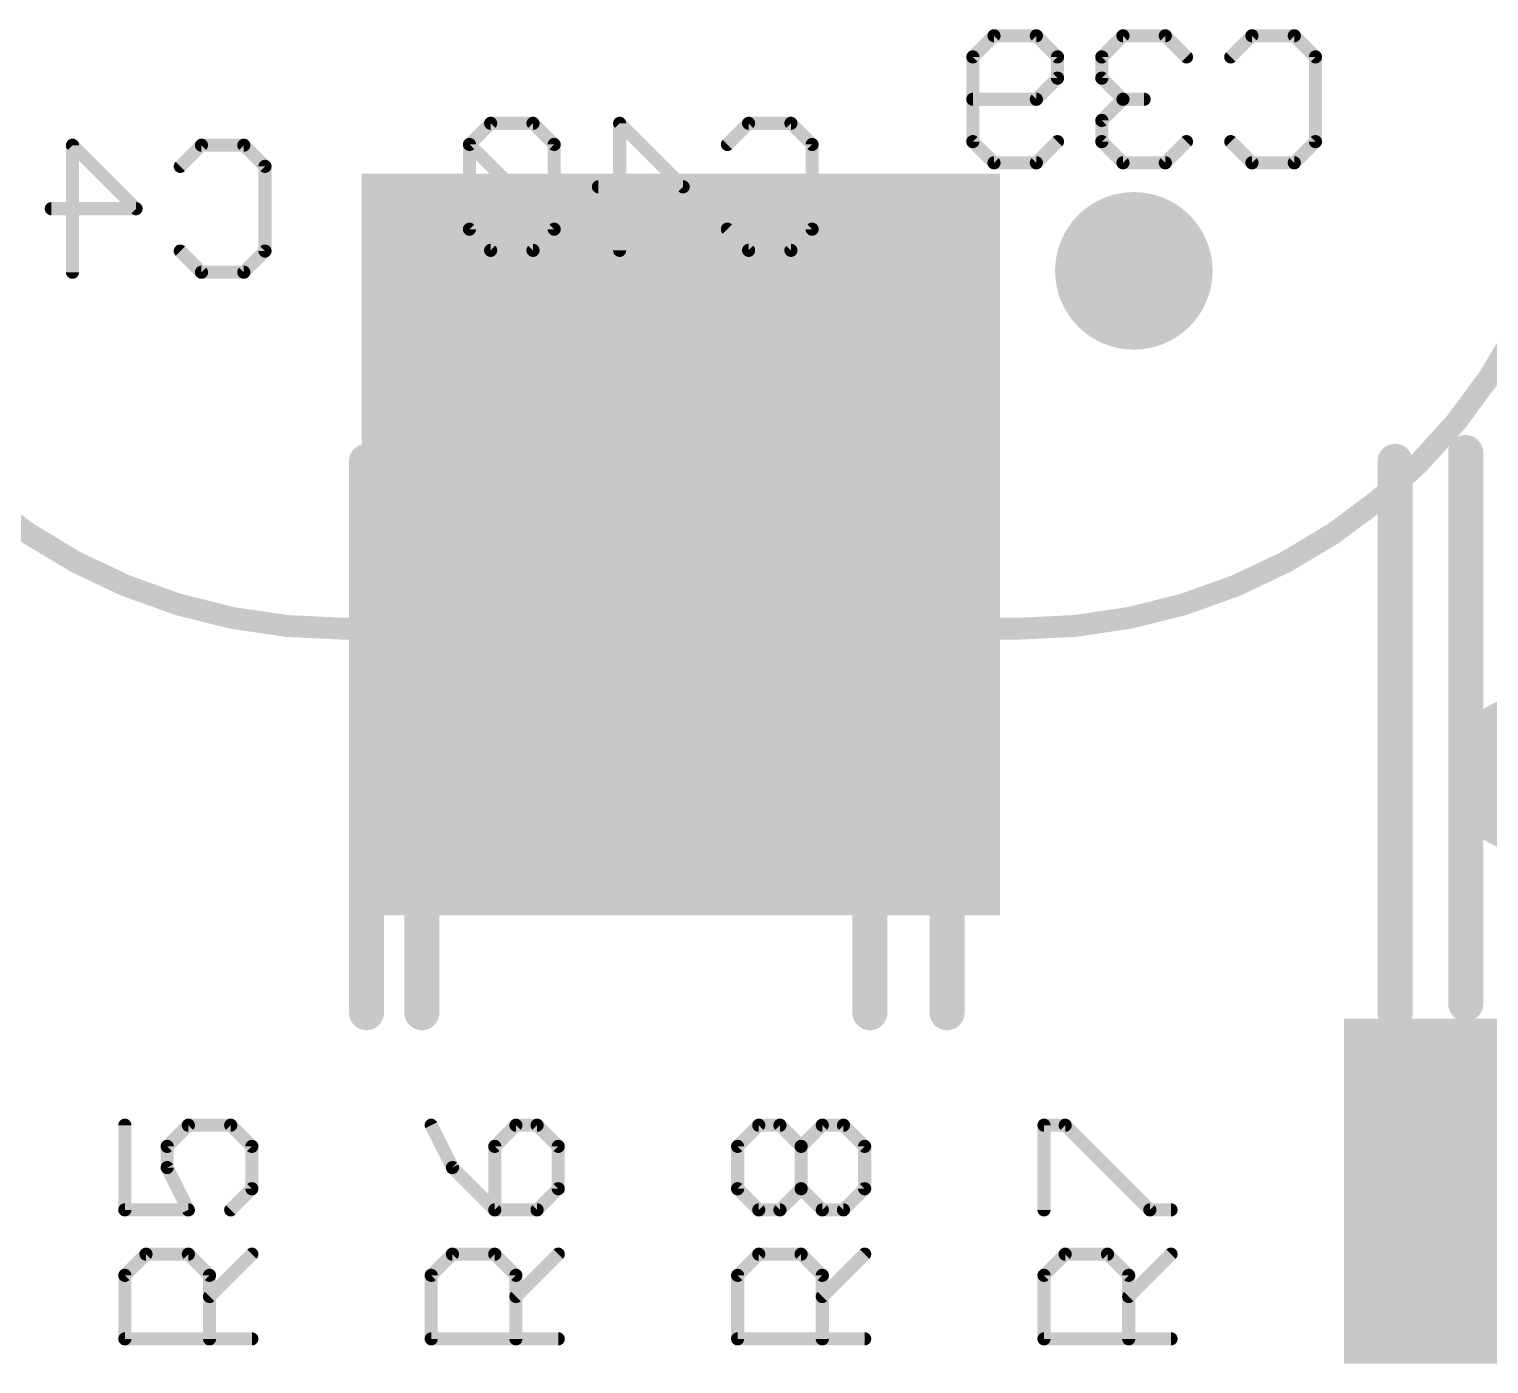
# Model space of a CAD drawing. Extents: x 0 to 96, y -11 to 42.
# Drawn here: x 25.09 to 33.56, y 21.47 to 29.22 of the extents above; entities that cross this region are included whole.
import ezdxf

# ---------------------------------------------------------------- set-up
doc = ezdxf.new("R2010")
doc.units = 0
for name, color, linetype in [('18', 82, 'CONTINUOUS'), ('21', 253, 'CONTINUOUS'), ('22', 253, 'CONTINUOUS'), ('29', 253, 'CONTINUOUS')]:
    doc.layers.add(name, color=color, linetype=linetype)

# ---------------------------------------------------------------- blocks, each defined once
blk = doc.blocks.new('RECT')
blk.add_solid([(-0.5, -0.5), (0.5, -0.5), (-0.5, 0.5), (0.5, 0.5)])
blk = doc.blocks.new('ROUNDV')
at = {"const_width": 0.5}
blk.add_lwpolyline([(0, -0.25, 1), (0, 0.25, 1), (0, -0.25)], format="xyb", dxfattribs=at)

msp = doc.modelspace()

# ---------------------------------------------------------------- linework, layer by layer
at = {"layer": '21'}
for points, const_width in [([(23.6286, 29.0068, 0.4142), (26.8986, 25.7368)], 0.127), ([(30.8356, 25.7368, 0.4142), (34.1056, 29.0068)], 0.127), ([(26.8986, 25.7686, 1), (26.8986, 25.7051)], 0.0635), ([(26.8986, 25.7051, 1), (26.8986, 25.7686)], 0.0635), ([(30.8356, 25.7686, 1), (30.8356, 25.7051)], 0.0635), ([(30.8356, 25.7051, 1), (30.8356, 25.7686)], 0.0635), ([(25.6597, 22.8553, 1), (25.6216, 22.8553)], 0.0381), ([(26.0093, 22.8743, 1), (26.0093, 22.8362)], 0.0381), ([(26.0228, 22.8418, 1), (25.9958, 22.8688)], 0.0381), ([(26.2685, 22.8688, 1), (26.2416, 22.8418)], 0.0381), ([(26.255, 22.8362, 1), (26.255, 22.8743)], 0.0381), ([(27.4357, 22.8638, 1), (27.4016, 22.8468)], 0.0381), ([(27.9102, 22.8743, 1), (27.9102, 22.8362)], 0.0381), ([(27.9236, 22.8418, 1), (27.8967, 22.8688)], 0.0381), ([(28.0465, 22.8688, 1), (28.0196, 22.8418)], 0.0381), ([(28.033, 22.8362, 1), (28.033, 22.8743)], 0.0381), ([(29.3195, 22.8743, 1), (29.3195, 22.8362)], 0.0381), ([(29.333, 22.8418, 1), (29.3061, 22.8688)], 0.0381), ([(29.4559, 22.8688, 1), (29.4289, 22.8418)], 0.0381), ([(29.4424, 22.8362, 1), (29.4424, 22.8743)], 0.0381), ([(29.6882, 22.8743, 1), (29.6882, 22.8362)], 0.0381), ([(29.7016, 22.8418, 1), (29.6747, 22.8688)], 0.0381), ([(29.8245, 22.8688, 1), (29.7976, 22.8418)], 0.0381), ([(29.811, 22.8362, 1), (29.811, 22.8743)], 0.0381), ([(30.9937, 22.8553, 1), (30.9556, 22.8553)], 0.0381), ([(30.9747, 22.8743, 1), (30.9747, 22.8362)], 0.0381), ([(31.111, 22.8688, 1), (31.0841, 22.8418)], 0.0381), ([(31.0975, 22.8362, 1), (31.0975, 22.8743)], 0.0381), ([(25.9055, 22.7324, 1), (25.8674, 22.7324)], 0.0381), ([(25.8729, 22.7459, 1), (25.8999, 22.719)], 0.0381), ([(26.397, 22.7324, 1), (26.3589, 22.7324)], 0.0381), ([(26.3644, 22.719, 1), (26.3914, 22.7459)], 0.0381), ([(27.8063, 22.7324, 1), (27.7682, 22.7324)], 0.0381), ([(27.7738, 22.7459, 1), (27.8008, 22.719)], 0.0381), ([(28.175, 22.7324, 1), (28.1369, 22.7324)], 0.0381), ([(28.1424, 22.719, 1), (28.1694, 22.7459)], 0.0381), ([(29.2157, 22.7324, 1), (29.1776, 22.7324)], 0.0381), ([(29.1832, 22.7459, 1), (29.2101, 22.719)], 0.0381), ([(29.5843, 22.7324, 1), (29.5462, 22.7324)], 0.0381), ([(29.5518, 22.7459, 1), (29.5788, 22.719)], 0.0381), ([(29.5518, 22.719, 1), (29.5788, 22.7459)], 0.0381), ([(29.953, 22.7324, 1), (29.9149, 22.7324)], 0.0381), ([(29.9204, 22.719, 1), (29.9474, 22.7459)], 0.0381), ([(25.9035, 22.6181, 1), (25.8694, 22.601)], 0.0381), ([(25.8674, 22.6096, 1), (25.9055, 22.6096)], 0.0381), ([(27.555, 22.623, 1), (27.5281, 22.5961)], 0.0381), ([(27.5245, 22.601, 1), (27.5586, 22.6181)], 0.0381), ([(26.3589, 22.4867, 1), (26.397, 22.4867)], 0.0381), ([(26.3914, 22.4732, 1), (26.3644, 22.5002)], 0.0381), ([(28.1369, 22.4867, 1), (28.175, 22.4867)], 0.0381), ([(28.1694, 22.4732, 1), (28.1424, 22.5002)], 0.0381), ([(29.2101, 22.5002, 1), (29.1832, 22.4732)], 0.0381), ([(29.1776, 22.4867, 1), (29.2157, 22.4867)], 0.0381), ([(29.5462, 22.4867, 1), (29.5843, 22.4867)], 0.0381), ([(29.5788, 22.5002, 1), (29.5518, 22.4732)], 0.0381), ([(29.5788, 22.4732, 1), (29.5518, 22.5002)], 0.0381), ([(29.9149, 22.4867, 1), (29.953, 22.4867)], 0.0381), ([(29.9474, 22.4732, 1), (29.9204, 22.5002)], 0.0381), ([(25.6407, 22.3829, 1), (25.6407, 22.3448)], 0.0381), ([(25.6216, 22.3638, 1), (25.6597, 22.3638)], 0.0381), ([(25.9922, 22.3553, 1), (26.0263, 22.3723)], 0.0381), ([(26.0093, 22.3448, 1), (26.0093, 22.3829)], 0.0381), ([(26.2416, 22.3773, 1), (26.2685, 22.3503)], 0.0381), ([(27.7873, 22.3829, 1), (27.7873, 22.3448)], 0.0381), ([(27.7682, 22.3638, 1), (27.8063, 22.3638)], 0.0381), ([(27.7738, 22.3503, 1), (27.8008, 22.3773)], 0.0381), ([(28.0196, 22.3773, 1), (28.0465, 22.3503)], 0.0381), ([(28.033, 22.3448, 1), (28.033, 22.3829)], 0.0381), ([(29.3195, 22.3829, 1), (29.3195, 22.3448)], 0.0381), ([(29.3061, 22.3503, 1), (29.333, 22.3773)], 0.0381), ([(29.4289, 22.3773, 1), (29.4559, 22.3503)], 0.0381), ([(29.4424, 22.3448, 1), (29.4424, 22.3829)], 0.0381), ([(29.6882, 22.3829, 1), (29.6882, 22.3448)], 0.0381), ([(29.6747, 22.3503, 1), (29.7016, 22.3773)], 0.0381), ([(29.7976, 22.3773, 1), (29.8245, 22.3503)], 0.0381), ([(29.811, 22.3448, 1), (29.811, 22.3829)], 0.0381), ([(30.9556, 22.3638, 1), (30.9937, 22.3638)], 0.0381), ([(31.589, 22.3829, 1), (31.589, 22.3448)], 0.0381), ([(31.5756, 22.3503, 1), (31.6025, 22.3773)], 0.0381), ([(31.7119, 22.3448, 1), (31.7119, 22.3829)], 0.0381), ([(25.7635, 22.1259, 1), (25.7635, 22.0878)], 0.0381), ([(25.777, 22.0934, 1), (25.7501, 22.1204)], 0.0381), ([(26.0228, 22.1204, 1), (25.9958, 22.0934)], 0.0381), ([(26.0093, 22.0878, 1), (26.0093, 22.1259)], 0.0381), ([(26.3914, 22.0934, 1), (26.3644, 22.1204)], 0.0381), ([(27.5415, 22.1259, 1), (27.5415, 22.0878)], 0.0381), ([(27.555, 22.0934, 1), (27.5281, 22.1204)], 0.0381), ([(27.8008, 22.1204, 1), (27.7738, 22.0934)], 0.0381), ([(27.7873, 22.0878, 1), (27.7873, 22.1259)], 0.0381), ([(28.1694, 22.0934, 1), (28.1424, 22.1204)], 0.0381), ([(29.3195, 22.1259, 1), (29.3195, 22.0878)], 0.0381), ([(29.333, 22.0934, 1), (29.3061, 22.1204)], 0.0381), ([(29.5788, 22.1204, 1), (29.5518, 22.0934)], 0.0381), ([(29.5653, 22.0878, 1), (29.5653, 22.1259)], 0.0381), ([(29.9474, 22.0934, 1), (29.9204, 22.1204)], 0.0381), ([(31.0975, 22.1259, 1), (31.0975, 22.0878)], 0.0381), ([(31.111, 22.0934, 1), (31.0841, 22.1204)], 0.0381), ([(31.3568, 22.1204, 1), (31.3298, 22.0934)], 0.0381), ([(31.3433, 22.0878, 1), (31.3433, 22.1259)], 0.0381), ([(31.7254, 22.0934, 1), (31.6984, 22.1204)], 0.0381), ([(25.6272, 21.9975, 1), (25.6541, 21.9705)], 0.0381), ([(25.6597, 21.984, 1), (25.6216, 21.984)], 0.0381), ([(26.1512, 21.984, 1), (26.1131, 21.984)], 0.0381), ([(26.1187, 21.9705, 1), (26.1456, 21.9975)], 0.0381), ([(27.4377, 21.984, 1), (27.3996, 21.984)], 0.0381), ([(27.4052, 21.9975, 1), (27.4321, 21.9705)], 0.0381), ([(27.9292, 21.984, 1), (27.8911, 21.984)], 0.0381), ([(27.8967, 21.9705, 1), (27.9236, 21.9975)], 0.0381), ([(29.2157, 21.984, 1), (29.1776, 21.984)], 0.0381), ([(29.1832, 21.9975, 1), (29.2101, 21.9705)], 0.0381), ([(29.7072, 21.984, 1), (29.6691, 21.984)], 0.0381), ([(29.6747, 21.9705, 1), (29.7016, 21.9975)], 0.0381), ([(30.9612, 21.9975, 1), (30.9881, 21.9705)], 0.0381), ([(30.9937, 21.984, 1), (30.9556, 21.984)], 0.0381), ([(31.4852, 21.984, 1), (31.4471, 21.984)], 0.0381), ([(31.4527, 21.9705, 1), (31.4796, 21.9975)], 0.0381), ([(26.1187, 21.8746, 1), (26.1456, 21.8477)], 0.0381), ([(27.8967, 21.8746, 1), (27.9236, 21.8477)], 0.0381), ([(29.6747, 21.8746, 1), (29.7016, 21.8477)], 0.0381), ([(31.4527, 21.8746, 1), (31.4796, 21.8477)], 0.0381), ([(25.6407, 21.6345, 1), (25.6407, 21.5964)], 0.0381), ([(25.6216, 21.6154, 1), (25.6597, 21.6154)], 0.0381), ([(26.1131, 21.6154, 1), (26.1512, 21.6154)], 0.0381), ([(26.3779, 21.5964, 1), (26.3779, 21.6345)], 0.0381), ([(27.3996, 21.6154, 1), (27.4377, 21.6154)], 0.0381), ([(27.4187, 21.6345, 1), (27.4187, 21.5964)], 0.0381), ([(27.8911, 21.6154, 1), (27.9292, 21.6154)], 0.0381), ([(28.1559, 21.5964, 1), (28.1559, 21.6345)], 0.0381), ([(29.1776, 21.6154, 1), (29.2157, 21.6154)], 0.0381), ([(29.1967, 21.6345, 1), (29.1967, 21.5964)], 0.0381), ([(29.6691, 21.6154, 1), (29.7072, 21.6154)], 0.0381), ([(29.9339, 21.5964, 1), (29.9339, 21.6345)], 0.0381), ([(30.9747, 21.6345, 1), (30.9747, 21.5964)], 0.0381), ([(30.9556, 21.6154, 1), (30.9937, 21.6154)], 0.0381), ([(31.4471, 21.6154, 1), (31.4852, 21.6154)], 0.0381), ([(31.7119, 21.5964, 1), (31.7119, 21.6345)], 0.0381)]:
    msp.add_lwpolyline(points, format="xyb", dxfattribs=dict(at, const_width=const_width))
for points, const_width in [([(30.8356, 25.7368), (26.8986, 25.7368)], 0.127), ([(25.6407, 22.8553), (25.6407, 22.3638)], 0.0762), ([(25.8864, 22.7324), (26.0093, 22.8553)], 0.0762), ([(26.0093, 22.8553), (26.255, 22.8553)], 0.0762), ([(26.255, 22.8553), (26.3779, 22.7324)], 0.0762), ([(27.4187, 22.8553), (27.5415, 22.6096)], 0.0762), ([(27.9102, 22.8553), (27.7873, 22.7324)], 0.0762), ([(28.033, 22.8553), (27.9102, 22.8553)], 0.0762), ([(28.1559, 22.7324), (28.033, 22.8553)], 0.0762), ([(29.1967, 22.7324), (29.3195, 22.8553)], 0.0762), ([(29.3195, 22.8553), (29.4424, 22.8553)], 0.0762), ([(29.4424, 22.8553), (29.5653, 22.7324)], 0.0762), ([(29.5653, 22.7324), (29.6882, 22.8553)], 0.0762), ([(29.6882, 22.8553), (29.811, 22.8553)], 0.0762), ([(29.811, 22.8553), (29.9339, 22.7324)], 0.0762), ([(30.9747, 22.3638), (30.9747, 22.8553)], 0.0762), ([(30.9747, 22.8553), (31.0975, 22.8553)], 0.0762), ([(31.0975, 22.8553), (31.589, 22.3638)], 0.0762), ([(25.8864, 22.6096), (25.8864, 22.7324)], 0.0762), ([(26.3779, 22.7324), (26.3779, 22.4867)], 0.0762), ([(27.7873, 22.7324), (27.7873, 22.3638)], 0.0762), ([(28.1559, 22.4867), (28.1559, 22.7324)], 0.0762), ([(29.1967, 22.4867), (29.1967, 22.7324)], 0.0762), ([(29.5653, 22.4867), (29.5653, 22.7324)], 0.0762), ([(29.9339, 22.7324), (29.9339, 22.4867)], 0.0762), ([(26.0093, 22.3638), (25.8864, 22.6096)], 0.0762), ([(27.5415, 22.6096), (27.7873, 22.3638)], 0.0762), ([(26.3779, 22.4867), (26.255, 22.3638)], 0.0762), ([(28.033, 22.3638), (28.1559, 22.4867)], 0.0762), ([(29.3195, 22.3638), (29.1967, 22.4867)], 0.0762), ([(29.5653, 22.4867), (29.4424, 22.3638)], 0.0762), ([(29.6882, 22.3638), (29.5653, 22.4867)], 0.0762), ([(29.9339, 22.4867), (29.811, 22.3638)], 0.0762), ([(25.6407, 22.3638), (26.0093, 22.3638)], 0.0762), ([(27.7873, 22.3638), (28.033, 22.3638)], 0.0762), ([(29.4424, 22.3638), (29.3195, 22.3638)], 0.0762), ([(29.811, 22.3638), (29.6882, 22.3638)], 0.0762), ([(31.589, 22.3638), (31.7119, 22.3638)], 0.0762), ([(25.6407, 21.984), (25.7635, 22.1069)], 0.0762), ([(25.7635, 22.1069), (26.0093, 22.1069)], 0.0762), ([(26.0093, 22.1069), (26.1322, 21.984)], 0.0762), ([(26.1322, 21.8611), (26.3779, 22.1069)], 0.0762), ([(27.4187, 21.984), (27.5415, 22.1069)], 0.0762), ([(27.5415, 22.1069), (27.7873, 22.1069)], 0.0762), ([(27.7873, 22.1069), (27.9102, 21.984)], 0.0762), ([(27.9102, 21.8611), (28.1559, 22.1069)], 0.0762), ([(29.1967, 21.984), (29.3195, 22.1069)], 0.0762), ([(29.3195, 22.1069), (29.5653, 22.1069)], 0.0762), ([(29.5653, 22.1069), (29.6882, 21.984)], 0.0762), ([(29.6882, 21.8611), (29.9339, 22.1069)], 0.0762), ([(30.9747, 21.984), (31.0975, 22.1069)], 0.0762), ([(31.0975, 22.1069), (31.3433, 22.1069)], 0.0762), ([(31.3433, 22.1069), (31.4662, 21.984)], 0.0762), ([(31.4662, 21.8611), (31.7119, 22.1069)], 0.0762), ([(25.6407, 21.6154), (25.6407, 21.984)], 0.0762), ([(26.1322, 21.984), (26.1322, 21.6154)], 0.0762), ([(27.4187, 21.6154), (27.4187, 21.984)], 0.0762), ([(27.9102, 21.984), (27.9102, 21.6154)], 0.0762), ([(29.1967, 21.6154), (29.1967, 21.984)], 0.0762), ([(29.6882, 21.984), (29.6882, 21.6154)], 0.0762), ([(30.9747, 21.6154), (30.9747, 21.984)], 0.0762), ([(31.4662, 21.984), (31.4662, 21.6154)], 0.0762), ([(26.3779, 21.6154), (25.6407, 21.6154)], 0.0762), ([(28.1559, 21.6154), (27.4187, 21.6154)], 0.0762), ([(29.9339, 21.6154), (29.1967, 21.6154)], 0.0762), ([(31.7119, 21.6154), (30.9747, 21.6154)], 0.0762)]:
    msp.add_lwpolyline(points, dxfattribs=dict(at, const_width=const_width))
at = {"layer": '22'}
for points, const_width in [([(30.5617, 29.0544), (30.6846, 29.1772)], 0.0762), ([(30.6846, 29.1772), (30.9303, 29.1772)], 0.0762), ([(30.9303, 29.1772), (31.0532, 29.0544)], 0.0762), ([(31.433, 29.1772), (31.3101, 29.0544)], 0.0762), ([(31.6787, 29.1772), (31.433, 29.1772)], 0.0762), ([(31.8016, 29.0544), (31.6787, 29.1772)], 0.0762), ([(32.0585, 29.0544), (32.1814, 29.1772)], 0.0762), ([(32.1814, 29.1772), (32.4271, 29.1772)], 0.0762), ([(32.4271, 29.1772), (32.55, 29.0544)], 0.0762), ([(30.5617, 28.5629), (30.5617, 29.0544)], 0.0762), ([(31.0532, 29.0544), (31.0532, 28.9315)], 0.0762), ([(31.3101, 29.0544), (31.3101, 28.9315)], 0.0762), ([(32.55, 29.0544), (32.55, 28.5629)], 0.0762), ([(31.0532, 28.9315), (30.9303, 28.8086)], 0.0762), ([(31.3101, 28.9315), (31.433, 28.8086)], 0.0762), ([(30.9303, 28.8086), (30.5617, 28.8086)], 0.0762), ([(31.433, 28.8086), (31.3101, 28.6857)], 0.0762), ([(31.433, 28.8086), (31.5558, 28.8086)], 0.0762), ([(31.3101, 28.6857), (31.3101, 28.5629)], 0.0762), ([(27.7636, 28.6692), (27.6407, 28.5464)], 0.0762), ([(28.0093, 28.6692), (27.7636, 28.6692)], 0.0762), ([(28.1322, 28.5464), (28.0093, 28.6692)], 0.0762), ([(28.512, 27.932), (28.512, 28.6692)], 0.0762), ([(28.512, 28.6692), (28.8806, 28.3006)], 0.0762), ([(29.1375, 28.5464), (29.2604, 28.6692)], 0.0762), ([(29.2604, 28.6692), (29.5061, 28.6692)], 0.0762), ([(29.5061, 28.6692), (29.629, 28.5464)], 0.0762), ([(25.337, 27.805), (25.337, 28.5422)], 0.0762), ([(25.337, 28.5422), (25.7056, 28.1736)], 0.0762), ([(25.9625, 28.4194), (26.0854, 28.5422)], 0.0762), ([(26.0854, 28.5422), (26.3311, 28.5422)], 0.0762), ([(26.3311, 28.5422), (26.454, 28.4194)], 0.0762), ([(27.6407, 28.5464), (27.6407, 28.0549)], 0.0762), ([(28.1322, 28.0549), (27.6407, 28.5464)], 0.0762), ([(28.1322, 28.0549), (28.1322, 28.5464)], 0.0762), ([(29.629, 28.5464), (29.629, 28.0549)], 0.0762), ([(30.6846, 28.44), (30.5617, 28.5629)], 0.0762), ([(31.0532, 28.5629), (30.9303, 28.44)], 0.0762), ([(31.3101, 28.5629), (31.433, 28.44)], 0.0762), ([(31.6787, 28.44), (31.8016, 28.5629)], 0.0762), ([(32.1814, 28.44), (32.0585, 28.5629)], 0.0762), ([(32.55, 28.5629), (32.4271, 28.44)], 0.0762), ([(30.9303, 28.44), (30.6846, 28.44)], 0.0762), ([(31.433, 28.44), (31.6787, 28.44)], 0.0762), ([(32.4271, 28.44), (32.1814, 28.44)], 0.0762), ([(26.454, 28.4194), (26.454, 27.9279)], 0.0762), ([(28.8806, 28.3006), (28.3891, 28.3006)], 0.0762), ([(25.7056, 28.1736), (25.2141, 28.1736)], 0.0762), ([(27.6407, 28.0549), (27.7636, 27.932)], 0.0762), ([(28.0093, 27.932), (28.1322, 28.0549)], 0.0762), ([(29.2604, 27.932), (29.1375, 28.0549)], 0.0762), ([(29.629, 28.0549), (29.5061, 27.932)], 0.0762), ([(26.0854, 27.805), (25.9625, 27.9279)], 0.0762), ([(26.454, 27.9279), (26.3311, 27.805)], 0.0762), ([(27.7636, 27.932), (28.0093, 27.932)], 0.0762), ([(29.5061, 27.932), (29.2604, 27.932)], 0.0762), ([(26.3311, 27.805), (26.0854, 27.805)], 0.0762), ([(33.4218, 23.5587), (33.4218, 26.7587)], 0.2032), ([(27.0429, 23.5079), (27.0429, 26.7079)], 0.2032), ([(27.3639, 23.5079), (27.3639, 26.7079)], 0.2032), ([(29.9639, 23.5079), (29.9639, 26.7079)], 0.2032), ([(30.4119, 23.5079), (30.4119, 26.7079)], 0.2032), ([(33.0119, 23.5079), (33.0119, 26.7079)], 0.2032)]:
    msp.add_lwpolyline(points, dxfattribs=dict(at, const_width=const_width))
for points, const_width in [([(30.6846, 29.1963, 1), (30.6846, 29.1582)], 0.0381), ([(30.698, 29.1638, 1), (30.6711, 29.1907)], 0.0381), ([(30.9438, 29.1907, 1), (30.9168, 29.1638)], 0.0381), ([(30.9303, 29.1582, 1), (30.9303, 29.1963)], 0.0381), ([(31.433, 29.1963, 1), (31.433, 29.1582)], 0.0381), ([(31.4464, 29.1638, 1), (31.4195, 29.1907)], 0.0381), ([(31.6922, 29.1907, 1), (31.6652, 29.1638)], 0.0381), ([(31.6787, 29.1582, 1), (31.6787, 29.1963)], 0.0381), ([(32.1814, 29.1963, 1), (32.1814, 29.1582)], 0.0381), ([(32.1949, 29.1638, 1), (32.1679, 29.1907)], 0.0381), ([(32.4406, 29.1907, 1), (32.4137, 29.1638)], 0.0381), ([(32.4271, 29.1582, 1), (32.4271, 29.1963)], 0.0381), ([(30.5807, 29.0544, 1), (30.5426, 29.0544)], 0.0381), ([(30.5482, 29.0678, 1), (30.5752, 29.0409)], 0.0381), ([(31.0722, 29.0544, 1), (31.0341, 29.0544)], 0.0381), ([(31.0397, 29.0409, 1), (31.0666, 29.0678)], 0.0381), ([(31.2966, 29.0678, 1), (31.3236, 29.0409)], 0.0381), ([(31.3292, 29.0544, 1), (31.2911, 29.0544)], 0.0381), ([(31.7881, 29.0409, 1), (31.8151, 29.0678)], 0.0381), ([(32.045, 29.0678, 1), (32.072, 29.0409)], 0.0381), ([(32.5691, 29.0544, 1), (32.531, 29.0544)], 0.0381), ([(32.5365, 29.0409, 1), (32.5635, 29.0678)], 0.0381), ([(31.0666, 28.918, 1), (31.0397, 28.945)], 0.0381), ([(31.3236, 28.945, 1), (31.2966, 28.918)], 0.0381), ([(31.0341, 28.9315, 1), (31.0722, 28.9315)], 0.0381), ([(31.2911, 28.9315, 1), (31.3292, 28.9315)], 0.0381), ([(30.5617, 28.8277, 1), (30.5617, 28.7896)], 0.0381), ([(30.9168, 28.8221, 1), (30.9438, 28.7951)], 0.0381), ([(30.9303, 28.7896, 1), (30.9303, 28.8277)], 0.0381), ([(31.433, 28.8277, 1), (31.433, 28.7896)], 0.0381), ([(31.4464, 28.7951, 1), (31.4195, 28.8221)], 0.0381), ([(31.4195, 28.7951, 1), (31.4464, 28.8221)], 0.0381), ([(31.5558, 28.7896, 1), (31.5558, 28.8277)], 0.0381), ([(31.2966, 28.6992, 1), (31.3236, 28.6723)], 0.0381), ([(31.3292, 28.6857, 1), (31.2911, 28.6857)], 0.0381), ([(27.7636, 28.6883, 1), (27.7636, 28.6502)], 0.0381), ([(27.777, 28.6558, 1), (27.7501, 28.6827)], 0.0381), ([(28.0228, 28.6827, 1), (27.9958, 28.6558)], 0.0381), ([(28.0093, 28.6502, 1), (28.0093, 28.6883)], 0.0381), ([(28.531, 28.6692, 1), (28.4929, 28.6692)], 0.0381), ([(28.5254, 28.6827, 1), (28.4985, 28.6558)], 0.0381), ([(29.2604, 28.6883, 1), (29.2604, 28.6502)], 0.0381), ([(29.2739, 28.6558, 1), (29.2469, 28.6827)], 0.0381), ([(29.5196, 28.6827, 1), (29.4927, 28.6558)], 0.0381), ([(29.5061, 28.6502, 1), (29.5061, 28.6883)], 0.0381), ([(25.356, 28.5422, 1), (25.3179, 28.5422)], 0.0381), ([(25.3504, 28.5557, 1), (25.3235, 28.5288)], 0.0381), ([(26.0854, 28.5613, 1), (26.0854, 28.5232)], 0.0381), ([(26.0989, 28.5288, 1), (26.0719, 28.5557)], 0.0381), ([(26.3446, 28.5557, 1), (26.3177, 28.5288)], 0.0381), ([(26.3311, 28.5232, 1), (26.3311, 28.5613)], 0.0381), ([(27.6597, 28.5464, 1), (27.6216, 28.5464)], 0.0381), ([(27.6542, 28.5598, 1), (27.6272, 28.5329)], 0.0381), ([(27.6272, 28.5598, 1), (27.6542, 28.5329)], 0.0381), ([(28.1512, 28.5464, 1), (28.1131, 28.5464)], 0.0381), ([(28.1187, 28.5329, 1), (28.1456, 28.5598)], 0.0381), ([(29.124, 28.5598, 1), (29.151, 28.5329)], 0.0381), ([(29.6481, 28.5464, 1), (29.61, 28.5464)], 0.0381), ([(29.6155, 28.5329, 1), (29.6425, 28.5598)], 0.0381), ([(30.5752, 28.5763, 1), (30.5482, 28.5494)], 0.0381), ([(30.5426, 28.5629, 1), (30.5807, 28.5629)], 0.0381), ([(31.0666, 28.5494, 1), (31.0397, 28.5763)], 0.0381), ([(31.3236, 28.5763, 1), (31.2966, 28.5494)], 0.0381), ([(31.2911, 28.5629, 1), (31.3292, 28.5629)], 0.0381), ([(31.8151, 28.5494, 1), (31.7881, 28.5763)], 0.0381), ([(32.072, 28.5763, 1), (32.045, 28.5494)], 0.0381), ([(32.531, 28.5629, 1), (32.5691, 28.5629)], 0.0381), ([(32.5635, 28.5494, 1), (32.5365, 28.5763)], 0.0381), ([(30.6846, 28.4591, 1), (30.6846, 28.421)], 0.0381), ([(30.6711, 28.4265, 1), (30.698, 28.4535)], 0.0381), ([(30.9168, 28.4535, 1), (30.9438, 28.4265)], 0.0381), ([(30.9303, 28.421, 1), (30.9303, 28.4591)], 0.0381), ([(31.433, 28.4591, 1), (31.433, 28.421)], 0.0381), ([(31.4195, 28.4265, 1), (31.4464, 28.4535)], 0.0381), ([(31.6652, 28.4535, 1), (31.6922, 28.4265)], 0.0381), ([(31.6787, 28.421, 1), (31.6787, 28.4591)], 0.0381), ([(32.1814, 28.4591, 1), (32.1814, 28.421)], 0.0381), ([(32.1679, 28.4265, 1), (32.1949, 28.4535)], 0.0381), ([(32.4137, 28.4535, 1), (32.4406, 28.4265)], 0.0381), ([(32.4271, 28.421, 1), (32.4271, 28.4591)], 0.0381), ([(25.949, 28.4328, 1), (25.976, 28.4059)], 0.0381), ([(26.4731, 28.4194, 1), (26.435, 28.4194)], 0.0381), ([(26.4405, 28.4059, 1), (26.4675, 28.4328)], 0.0381), ([(28.3891, 28.3197, 1), (28.3891, 28.2816)], 0.0381), ([(28.8671, 28.2871, 1), (28.8941, 28.3141)], 0.0381), ([(28.8806, 28.2816, 1), (28.8806, 28.3197)], 0.0381), ([(25.2141, 28.1927, 1), (25.2141, 28.1546)], 0.0381), ([(25.6921, 28.1601, 1), (25.7191, 28.1871)], 0.0381), ([(25.7056, 28.1546, 1), (25.7056, 28.1927)], 0.0381), ([(27.6542, 28.0683, 1), (27.6272, 28.0414)], 0.0381), ([(27.6216, 28.0549, 1), (27.6597, 28.0549)], 0.0381), ([(28.1131, 28.0549, 1), (28.1512, 28.0549)], 0.0381), ([(28.1456, 28.0414, 1), (28.1187, 28.0683)], 0.0381), ([(28.1187, 28.0414, 1), (28.1456, 28.0683)], 0.0381), ([(29.151, 28.0683, 1), (29.124, 28.0414)], 0.0381), ([(29.61, 28.0549, 1), (29.6481, 28.0549)], 0.0381), ([(29.6425, 28.0414, 1), (29.6155, 28.0683)], 0.0381), ([(25.976, 27.9413, 1), (25.949, 27.9144)], 0.0381), ([(26.4675, 27.9144, 1), (26.4405, 27.9413)], 0.0381), ([(27.7636, 27.9511, 1), (27.7636, 27.913)], 0.0381), ([(27.7501, 27.9185, 1), (27.777, 27.9455)], 0.0381), ([(27.9958, 27.9455, 1), (28.0228, 27.9185)], 0.0381), ([(28.0093, 27.913, 1), (28.0093, 27.9511)], 0.0381), ([(29.2604, 27.9511, 1), (29.2604, 27.913)], 0.0381), ([(29.2469, 27.9185, 1), (29.2739, 27.9455)], 0.0381), ([(29.4927, 27.9455, 1), (29.5196, 27.9185)], 0.0381), ([(29.5061, 27.913, 1), (29.5061, 27.9511)], 0.0381), ([(26.435, 27.9279, 1), (26.4731, 27.9279)], 0.0381), ([(28.4929, 27.932, 1), (28.531, 27.932)], 0.0381), ([(25.3179, 27.805, 1), (25.356, 27.805)], 0.0381), ([(26.0854, 27.824, 1), (26.0854, 27.7859)], 0.0381), ([(26.0719, 27.7915, 1), (26.0989, 27.8185)], 0.0381), ([(26.3177, 27.8185, 1), (26.3446, 27.7915)], 0.0381), ([(26.3311, 27.7859, 1), (26.3311, 27.824)], 0.0381), ([(33.4726, 26.7587, 1), (33.371, 26.7587)], 0.1016), ([(27.0937, 26.7079, 1), (26.9921, 26.7079)], 0.1016), ([(27.4147, 26.7079, 1), (27.3131, 26.7079)], 0.1016), ([(30.0147, 26.7079, 1), (29.9131, 26.7079)], 0.1016), ([(30.4627, 26.7079, 1), (30.3611, 26.7079)], 0.1016), ([(33.0627, 26.7079, 1), (32.9611, 26.7079)], 0.1016), ([(26.9921, 23.5079, 1), (27.0937, 23.5079)], 0.1016), ([(27.3131, 23.5079, 1), (27.4147, 23.5079)], 0.1016), ([(29.9131, 23.5079, 1), (30.0147, 23.5079)], 0.1016), ([(30.3611, 23.5079, 1), (30.4627, 23.5079)], 0.1016), ([(32.9611, 23.5079, 1), (33.0627, 23.5079)], 0.1016), ([(33.371, 23.5587, 1), (33.4726, 23.5587)], 0.1016)]:
    msp.add_lwpolyline(points, format="xyb", dxfattribs=dict(at, const_width=const_width))

# ---------------------------------------------------------------- block references
at = {"layer": '18', "xscale": 0.9144, "yscale": 0.9144}
for p in [(31.496, 27.813), (33.782, 24.892)]:
    msp.add_blockref('ROUNDV', p, dxfattribs=at)
at = {"layer": '29'}
for p, xscale, yscale, rotation in [((28.8671, 26.2253), 3.7032, 4.3032, 180), ((34.417, 22.4723), 2.0032, 3.4032, 270)]:
    msp.add_blockref('RECT', p, dxfattribs=dict(at, xscale=xscale, yscale=yscale, rotation=rotation))

doc.saveas('drawing.dxf')
